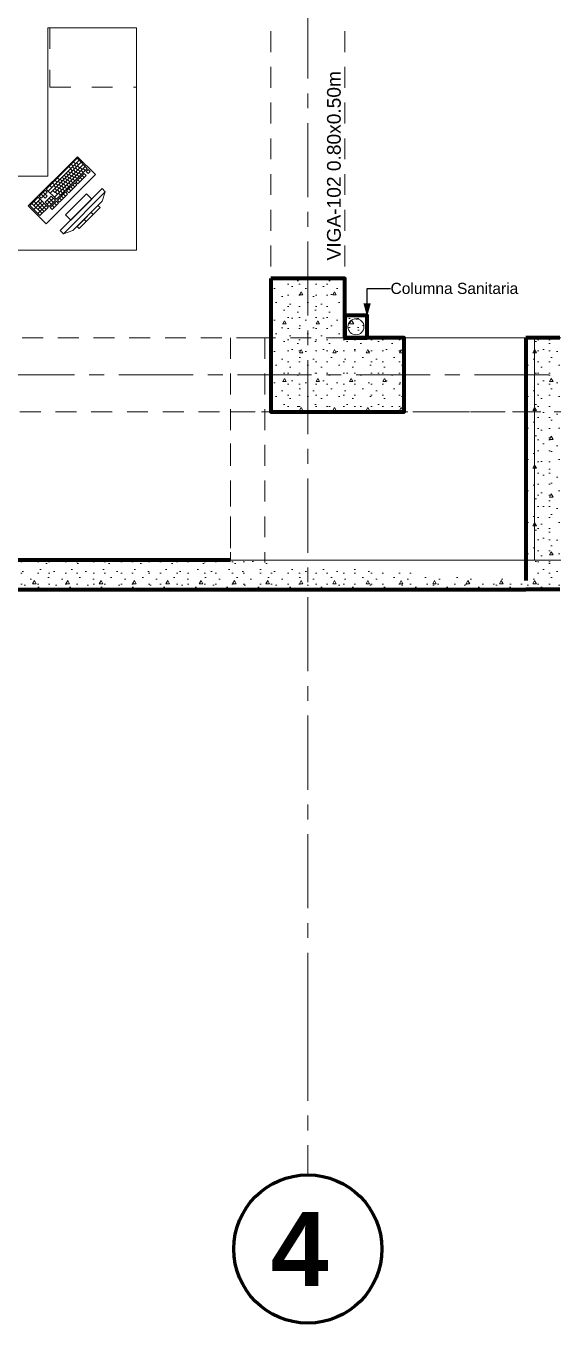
# Model space of a CAD drawing. Header units: inches. Extents: x -38 to 5698, y -33 to 92.
# Drawn here: x 213.42 to 216.97, y 1.05 to 9.81 of the extents above; entities that cross this region are included whole.
import ezdxf

# ---------------------------------------------------------------- set-up
doc = ezdxf.new("R2010")
doc.units = ezdxf.units.IN
doc.header["$MEASUREMENT"] = 0
for name, pattern in [('Hidden Line', [0.195611, 0.141111, -0.0545]), ('Línea Oculta', [0.195611, 0.141111, -0.0545]), ('Punto & Raya', [0.65, 0.5, -0.075, 0, -0.075]), ('Rayas', [0.282222, 0.141111, -0.141111])]:
    doc.linetypes.add(name, pattern=pattern)
for name, color, linetype in [('02 _ ARQ _ ALB _ Ejes Generales', 7, 'Continuous'), ('02 _ ARQ _ ZON _ Espacio.3D', 7, 'Continuous'), ('08 _ STR _ EXT _ 06 Columnas', 7, 'Continuous'), ('08 _ STR _ EXT _ 07 Losa Aligerada', 7, 'Continuous'), ('08 _ STR _ EXT _ 08 Placas Inclinadas', 7, 'Continuous'), ('08 _ STR _ EXT _ 09 Vigas', 7, 'Continuous'), ('Estructura - Carga', 7, 'Continuous'), ('Interior - Mobiliario', 7, 'Continuous'), ('MEP - HVAC', 7, 'Continuous'), ('Notas - Etiquetas', 251, 'Continuous')]:
    doc.layers.add(name, color=color, linetype=linetype)
doc.styles.add('Estilo_Generado_1', font='swisseb.ttf')
doc.styles.add('Estilo_Generado_4', font='swisse.ttf')
doc.dimstyles.new('Estilo_Generado__8', dxfattribs={"dimtxt": 0.18, "dimasz": 0.0912, "dimexe": 0.18, "dimexo": 0.0625, "dimgap": 0, "dimtad": 0, "dimtih": 1, "dimtoh": 1, "dimdec": 4, "dimzin": 0, "dimdsep": 46, "dimcen": 0.09, "dimadec": 0, "dimazin": 0, "dimtfac": 1, "dimtdec": 4, "dimtmove": 0, "dimatfit": 3, "dimldrblk": 'ARROWHEAD_5', "dimfxl": 1, "dimtolj": 1, "dimtzin": 0, "dimarcsym": 0})
pattern_1 = [(0, (185.00002, 3e-09), (0, 0.3897114), [0.024375, -0.200625]), (0, (185.11252, 0.19486), (0, 0.3897114), [0.024375, -0.200625]), (60, (185.00002, 3e-09), (-0.3375, 0.1948557), [0.024375, -0.200625]), (60, (185.22502, 3e-09), (-0.3375, 0.1948557), [0.024375, -0.200625]), (120, (185.0244, 3e-09), (0.3375, 0.1948557), [0.024375, -0.200625]), (120, (185.2494, 3e-09), (0.3375, 0.1948557), [0.024375, -0.200625]), (0, (185.00002, 0.0375), (0, 0.075), [0, -0.075, 0, -0.1125]), (45, (185.03752, 0.0375), (-0.05303301, 0.05303301), [0, -0.05625, 0, -0.09375])]

# ---------------------------------------------------------------- blocks, each defined once
blk = doc.blocks.new('ARROWHEAD_5')
at = {"linetype": 'Continuous', "lineweight": 0}
blk.add_hatch(color=0, dxfattribs=at).paths.add_polyline_path([(-1, 0.2679), (0, 0), (-1, -0.2679)])
at = {"color": 0, "linetype": 'Continuous', "lineweight": 0}
blk.add_line((0, 0), (-1, 0), dxfattribs=at)

msp = doc.modelspace()

# ---------------------------------------------------------------- hatches: boundary and pattern name
at = {"layer": '08 _ STR _ EXT _ 06 Columnas', "linetype": 'Continuous', "lineweight": 9}
h = msp.add_hatch(dxfattribs=at)
h.set_pattern_fill('HORMIGÓN_EN_MASA_0002', style=0, pattern_type=2)
h.set_pattern_definition(pattern_1)
h.paths.add_polyline_path([(215.07, 8.1), (215.07, 7.2), (215.97, 7.2), (215.97, 7.7), (215.57, 7.7), (215.57, 8.1)])
at = {"layer": '08 _ STR _ EXT _ 08 Placas Inclinadas', "linetype": 'Continuous', "lineweight": 9}
h = msp.add_hatch(dxfattribs=at)
h.set_pattern_fill('HORMIGÓN_EN_MASA_0002', style=0, pattern_type=2)
h.set_pattern_definition(pattern_1)
h.paths.add_polyline_path([(217.0209, 6.0449), (217.0209, 7.7005), (216.79, 7.7005), (216.79, 6.0611)])
h = msp.add_hatch(dxfattribs=at)
h.set_pattern_fill('HORMIGÓN_EN_MASA_0002', style=0, pattern_type=2)
h.set_pattern_definition(pattern_1)
h.paths.add_polyline_path([(216.79, 6.0611), (214.7981, 6.2005), (212.8045, 6.2005), (212.1695, 6.1561), (212.1695, 6.0005), (216.79, 6.0005)])
h = msp.add_hatch(dxfattribs=at)
h.set_pattern_fill('HORMIGÓN_EN_MASA_0002', style=0, pattern_type=2)
h.set_pattern_definition(pattern_1)
h.paths.add_polyline_path([(217.0209, 6.0449), (216.79, 6.0611), (216.79, 6.0005), (217.0209, 6.0005)])
at = {"layer": 'Estructura - Carga', "linetype": 'Continuous', "lineweight": 13}
h = msp.add_hatch(dxfattribs=at)
h.set_pattern_fill('HORMIGÓN_ARMADO_0002', color=251, style=0, pattern_type=2)
h.set_pattern_definition([(0, (185.00002, 3e-09), (0, 0.3117692), [0.03, -0.15]), (0, (185.09002, 0.1559), (0, 0.3117692), [0.03, -0.15]), (60, (185.00002, 3e-09), (-0.27, 0.1558846), [0.03, -0.15]), (60, (185.18002, 3e-09), (-0.27, 0.1558846), [0.03, -0.15]), (120, (185.03002, 3e-09), (0.27, 0.1558846), [0.03, -0.15]), (120, (185.21002, 3e-09), (0.27, 0.1558846), [0.03, -0.15]), (0, (185.000023, 0.03), (0, 0.06), [0, -0.06, 0, -0.09]), (45, (185.030023, 0.03), (-0.04242641, 0.04242641), [0, -0.045, 0, -0.075])])
h.paths.add_polyline_path([(215.57, 7.7), (215.72, 7.7), (215.72, 7.85), (215.57, 7.85)])

# ---------------------------------------------------------------- linework, layer by layer
at = {"layer": '02 _ ARQ _ ALB _ Ejes Generales', "color": 252, "linetype": 'Punto & Raya', "lineweight": 13}
for p, q in [((215.32, 3.05), (215.32, 44.9)), ((190.8454, 7.45), (239.57, 7.45)), ((215.32, 3.05), (215.32, 3.05)), ((215.32, 3.05), (215.32, 2.05))]:
    msp.add_line(p, q, dxfattribs=at)
at = {"layer": '02 _ ARQ _ ALB _ Ejes Generales', "color": 7, "linetype": 'Continuous', "lineweight": 60}
msp.add_circle((215.32, 1.55), 0.5, dxfattribs=at)
at = {"layer": '02 _ ARQ _ ZON _ Espacio.3D', "color": 254, "linetype": 'Continuous', "lineweight": 0, "flags": 128}
for points in [[(212.17, 7.7005), (212.2252, 7.7005), (212.225, 6.2005), (216.8495, 6.1997), (216.8495, 7.6997), (217.0795, 7.6996), (217.0796, 7.6996), (217.0795, 7.35), (219.2295, 7.35), (219.2295, 17.15), (215.57, 17.15), (215.57, 16.9), (215.57, 16.5), (215.07, 16.5), (215.07, 16.9), (215.07, 17.3496), (212.17, 17.3496)], [(215.07, 8.1), (215.57, 8.1), (215.57, 7.7), (215.97, 7.7), (215.97, 7.2), (215.07, 7.2)]]:
    msp.add_lwpolyline(points, close=True, dxfattribs=at)
at = {"layer": '08 _ STR _ EXT _ 06 Columnas', "color": 7, "linetype": 'Continuous', "lineweight": 80, "flags": 128}
msp.add_lwpolyline([(215.07, 8.1), (215.07, 7.2), (215.97, 7.2), (215.97, 7.7), (215.57, 7.7), (215.57, 8.1)], close=True, dxfattribs=at)
at = {"layer": '08 _ STR _ EXT _ 07 Losa Aligerada', "color": 7, "linetype": 'Rayas', "lineweight": 18, "flags": 128}
msp.add_lwpolyline([(193.22, 11.97, 1.049431), (198.7936, 6.3), (209.6002, 6.3), (209.6002, 6.2005), (214.7981, 6.2005), (214.7981, 7.2), (222.07, 7.2), (222.07, 5.6637), (223.2699, 5.6637), (223.2699, 4.2), (228.3699, 4.2), (228.3699, 5.6637), (229.57, 5.6637), (229.57, 7.2), (236.57, 7.2), (236.57, 14.9999), (236.57, 15.1499), (236.5699, 15.1499), (236.5699, 15.7999), (236.57, 15.7999), (236.57, 18.1001), (236.57, 20.35), (234.07, 20.35), (231.67, 20.35), (231.67, 22.35), (231.67, 22.6), (231.67, 24.5), (231.67, 24.75), (231.67, 26.75), (236.57, 26.75), (236.57, 29.7), (236.57, 35.2005), (236.57, 39.9), (228.67, 39.9), (223.5529, 39.9), (223.5529, 40.9), (218.9324, 40.9), (218.9324, 39.9), (208.37, 39.9), (208.37, 41.4352), (207.42, 41.4352), (207.42, 42.9), (202.22, 42.9), (202.22, 41.4352), (201.2699, 41.4352), (201.2699, 39.9), (196.27, 39.9), (196.27, 41.1), (192.87, 41.1), (192.87, 37.7), (194.07, 37.7), (194.07, 33.9), (193.17, 33.9), (193.17, 21.2663), (193.22, 21.2663)], format="xyb", close=True, dxfattribs=at)
at = {"layer": '08 _ STR _ EXT _ 07 Losa Aligerada', "color": 7, "linetype": 'Continuous', "lineweight": 18, "flags": 128}
msp.add_lwpolyline([(193.17, 6.3), (212.7179, 6.3), (212.7179, 6.2005), (217.425, 6.2005), (217.425, 7.2), (222.17, 7.2), (222.17, 4.4445), (223.2699, 4.4445), (223.2699, 4.2), (228.3699, 4.2), (228.3699, 4.4445), (229.37, 4.4445)], dxfattribs=at)
at = {"layer": '08 _ STR _ EXT _ 08 Placas Inclinadas', "color": 251, "linetype": 'Línea Oculta', "lineweight": 13}
msp.add_line((215.029, 7.7005), (215.029, 6.1843), dxfattribs=at)
at = {"layer": '08 _ STR _ EXT _ 08 Placas Inclinadas', "color": 7, "linetype": 'Continuous', "lineweight": 80}
msp.add_line((216.79, 7.7005), (216.79, 6.0611), dxfattribs=at)
at = {"layer": '08 _ STR _ EXT _ 08 Placas Inclinadas', "color": 251, "linetype": 'Línea Oculta', "lineweight": 13, "flags": 128}
for points in [[(214.7981, 7.7005), (214.7981, 6.2005)], [(215.029, 7.7005), (214.7981, 7.7005)], [(216.79, 7.7005), (215.029, 7.7005)]]:
    msp.add_lwpolyline(points, dxfattribs=at)
at = {"layer": '08 _ STR _ EXT _ 08 Placas Inclinadas', "color": 7, "linetype": 'Continuous', "lineweight": 80, "flags": 128}
for points in [[(217.0209, 7.7005), (216.79, 7.7005)], [(214.7981, 6.2005), (212.8045, 6.2005)], [(212.1695, 6.0005), (216.79, 6.0005)], [(217.0209, 6.0005), (216.79, 6.0005)]]:
    msp.add_lwpolyline(points, dxfattribs=at)
at = {"layer": '08 _ STR _ EXT _ 09 Vigas', "color": 251, "linetype": 'Hidden Line', "lineweight": 13}
for p, q in [((215.07, 7.7), (215.07, 16.9)), ((215.57, 7.7), (215.57, 16.9)), ((208.57, 7.7), (215.07, 7.7)), ((215.57, 7.7), (222.07, 7.7)), ((194.57, 7.2), (236.57, 7.2)), ((215.57, 7.2), (215.07, 7.2))]:
    msp.add_line(p, q, dxfattribs=at)
at = {"layer": 'Estructura - Carga', "color": 7, "linetype": 'Continuous', "lineweight": 80, "flags": 128}
msp.add_lwpolyline([(215.57, 7.7), (215.72, 7.7), (215.72, 7.85), (215.57, 7.85)], close=True, dxfattribs=at)
at = {"layer": 'Interior - Mobiliario', "color": 175, "linetype": 'Rayas', "lineweight": 13}
for p, q in [((213.5796, 9.7919), (213.5796, 9.3919)), ((213.5796, 9.3919), (214.1646, 9.3919))]:
    msp.add_line(p, q, dxfattribs=at)
at = {"layer": 'Interior - Mobiliario', "color": 175, "linetype": 'Continuous', "lineweight": 13}
for p, q in [((213.7626, 8.9124), (213.5549, 8.7047)), ((213.7763, 8.8987), (213.5686, 8.691)), ((213.7901, 8.885), (213.5823, 8.6772)), ((213.8175, 8.8575), (213.6098, 8.6498)), ((213.8038, 8.8712), (213.6134, 8.6808)), ((213.6235, 8.6361), (213.8312, 8.8438)), ((213.7072, 8.857), (213.7209, 8.8433)), ((213.7228, 8.8726), (213.7365, 8.8589)), ((213.7313, 8.8537), (213.745, 8.8399)), ((213.7384, 8.8881), (213.7521, 8.8744)), ((213.7452, 8.8675), (213.7589, 8.8538)), ((213.752, 8.8469), (213.7657, 8.8332)), ((213.759, 8.8814), (213.7727, 8.8676)), ((213.8312, 8.8438), (213.7626, 8.9124)), ((213.7658, 8.8607), (213.7795, 8.847)), ((213.783, 8.8505), (213.7967, 8.8368)), ((213.8036, 8.8437), (213.8173, 8.83)), ((213.6138, 8.7635), (213.6275, 8.7498)), ((213.6311, 8.7808), (213.6448, 8.7671)), ((213.6344, 8.7567), (213.6481, 8.743)), ((213.6482, 8.7706), (213.662, 8.7569)), ((213.6621, 8.7844), (213.6758, 8.7707)), ((213.6689, 8.7638), (213.6826, 8.7501)), ((213.6759, 8.7983), (213.6897, 8.7846)), ((213.6827, 8.7776), (213.6964, 8.7639)), ((213.6898, 8.8121), (213.7035, 8.7984)), ((213.6966, 8.7915), (213.7103, 8.7778)), ((213.6999, 8.7674), (213.7136, 8.7537)), ((213.7036, 8.826), (213.7174, 8.8123)), ((213.7104, 8.8053), (213.7241, 8.7916)), ((213.7138, 8.7812), (213.7275, 8.7675)), ((213.7175, 8.8398), (213.7312, 8.8261)), ((213.7205, 8.7606), (213.7343, 8.7469)), ((213.7243, 8.8192), (213.738, 8.8055)), ((213.7276, 8.7951), (213.7413, 8.7814)), ((213.7344, 8.7744), (213.7481, 8.7607)), ((213.7381, 8.833), (213.7518, 8.8193)), ((213.7414, 8.8089), (213.7552, 8.7952)), ((213.7482, 8.7883), (213.762, 8.7746)), ((213.8104, 8.8093), (213.755, 8.7539)), ((213.7553, 8.8228), (213.769, 8.8091)), ((213.7621, 8.8021), (213.7758, 8.7884)), ((213.7687, 8.7402), (213.8241, 8.7955)), ((213.7688, 8.7677), (213.7825, 8.754)), ((213.7691, 8.8366), (213.7829, 8.8229)), ((213.7759, 8.816), (213.7896, 8.8023)), ((213.7827, 8.7816), (213.7964, 8.7679)), ((213.7898, 8.8298), (213.8035, 8.8161)), ((213.7965, 8.7954), (213.8102, 8.7817)), ((213.8241, 8.7955), (213.8104, 8.8093)), ((213.838, 8.837), (213.8242, 8.8231)), ((213.8242, 8.8231), (213.8379, 8.8094)), ((213.8379, 8.8094), (213.8518, 8.8232)), ((213.8518, 8.8232), (213.838, 8.837)), ((213.548, 8.6977), (213.5064, 8.6562)), ((213.5203, 8.67), (213.534, 8.6563)), ((213.5479, 8.6702), (213.534, 8.6563)), ((213.5341, 8.6839), (213.5479, 8.6702)), ((213.5479, 8.6702), (213.5617, 8.684)), ((213.5616, 8.6565), (213.5479, 8.6702)), ((213.5617, 8.684), (213.548, 8.6977)), ((213.5549, 8.7047), (213.6235, 8.6361)), ((213.5791, 8.7289), (213.5929, 8.7152)), ((213.5965, 8.7462), (213.6102, 8.7325)), ((213.5996, 8.6946), (213.6134, 8.6808)), ((213.6067, 8.729), (213.6204, 8.7153)), ((213.6135, 8.7084), (213.6272, 8.6947)), ((213.6168, 8.6843), (213.6305, 8.6706)), ((213.6206, 8.7429), (213.6343, 8.7292)), ((213.6273, 8.7222), (213.6411, 8.7085)), ((213.6857, 8.6846), (213.6303, 8.6292)), ((213.6307, 8.6981), (213.6444, 8.6844)), ((213.6375, 8.6775), (213.6512, 8.6638)), ((213.6412, 8.7361), (213.6549, 8.7224)), ((213.644, 8.6155), (213.6994, 8.6709)), ((213.6445, 8.712), (213.6582, 8.6983)), ((213.9323, 8.7071), (213.6494, 8.4242)), ((213.6513, 8.6914), (213.665, 8.6776)), ((213.655, 8.7499), (213.6688, 8.7362)), ((213.6584, 8.7258), (213.6721, 8.7121)), ((213.6652, 8.7052), (213.6789, 8.6915)), ((213.6707, 8.403), (213.9535, 8.6859)), ((213.6719, 8.6708), (213.6856, 8.6571)), ((213.6722, 8.7397), (213.6859, 8.726)), ((213.679, 8.7191), (213.6927, 8.7053)), ((213.8262, 8.6717), (213.6848, 8.5303)), ((213.6994, 8.6709), (213.6857, 8.6846)), ((213.6861, 8.7535), (213.6998, 8.7398)), ((213.748, 8.7469), (213.6926, 8.6916)), ((213.6926, 8.6916), (213.7064, 8.6778)), ((213.6928, 8.7329), (213.7066, 8.7192)), ((213.7064, 8.6778), (213.7618, 8.7332)), ((213.7065, 8.7054), (213.7202, 8.6917)), ((213.7067, 8.7467), (213.7204, 8.733)), ((213.7203, 8.7193), (213.7341, 8.7055)), ((213.7342, 8.7331), (213.7479, 8.7194)), ((213.7618, 8.7332), (213.748, 8.7469)), ((213.755, 8.7539), (213.7687, 8.7402)), ((213.8616, 8.6364), (213.8262, 8.6717)), ((213.9535, 8.6859), (213.9323, 8.7071)), ((213.9535, 8.6859), (213.9323, 8.6222)), ((213.4995, 8.6493), (213.4441, 8.5939)), ((213.4441, 8.5939), (213.5127, 8.5253)), ((213.458, 8.6077), (213.5265, 8.5392)), ((213.5269, 8.6219), (213.4716, 8.5665)), ((213.5132, 8.6356), (213.4717, 8.594)), ((213.4718, 8.6216), (213.5404, 8.553)), ((213.5544, 8.5944), (213.499, 8.539)), ((213.5407, 8.6081), (213.4991, 8.5666)), ((213.4994, 8.6217), (213.5542, 8.5669)), ((213.5681, 8.5807), (213.4995, 8.6493)), ((213.5064, 8.6562), (213.5202, 8.6425)), ((213.5127, 8.5253), (213.5681, 8.5807)), ((213.5202, 8.6425), (213.534, 8.6563)), ((213.534, 8.6563), (213.5477, 8.6426)), ((213.5891, 8.6566), (213.5476, 8.6151)), ((213.5476, 8.6151), (213.575, 8.5876)), ((213.5477, 8.6426), (213.5616, 8.6565)), ((213.6028, 8.6429), (213.5613, 8.6013)), ((213.5614, 8.6289), (213.5889, 8.6015)), ((213.575, 8.5876), (213.6166, 8.6292)), ((213.5753, 8.6428), (213.6027, 8.6153)), ((213.6234, 8.6223), (213.5819, 8.5808)), ((213.5819, 8.5808), (213.5956, 8.5671)), ((213.6166, 8.6292), (213.5891, 8.6566)), ((213.5956, 8.5671), (213.6371, 8.6086)), ((213.5957, 8.5946), (213.6094, 8.5809)), ((213.6096, 8.6085), (213.6233, 8.5948)), ((213.6371, 8.6086), (213.6234, 8.6223)), ((213.6303, 8.6292), (213.644, 8.6155)), ((213.6442, 8.6431), (213.6579, 8.6294)), ((213.658, 8.6569), (213.6717, 8.6432)), ((213.7202, 8.4949), (213.8616, 8.6364)), ((213.9323, 8.6222), (213.7343, 8.4242)), ((213.904, 8.5939), (213.7626, 8.4525)), ((213.9181, 8.5798), (213.904, 8.5939)), ((213.6848, 8.5303), (213.7202, 8.4949)), ((213.7767, 8.4384), (213.9181, 8.5798)), ((213.8097, 8.4996), (213.8239, 8.4855)), ((213.8569, 8.5468), (213.871, 8.5326)), ((213.6494, 8.4242), (213.6707, 8.403)), ((213.6707, 8.403), (213.7343, 8.4242)), ((213.7626, 8.4525), (213.7767, 8.4384))]:
    msp.add_line(p, q, dxfattribs=at)
at = {"layer": 'Interior - Mobiliario', "color": 175, "linetype": 'Continuous', "lineweight": 13, "flags": 128}
for points in [[(214.1646, 8.2919), (214.1646, 9.7919), (213.5646, 9.7919), (213.5646, 8.7919), (212.8646, 8.7919), (212.8646, 8.2919)], [(213.8863, 8.8025), (213.7661, 8.9227), (213.4338, 8.5904), (213.554, 8.4702)]]:
    msp.add_lwpolyline(points, close=True, dxfattribs=at)
at = {"layer": 'MEP - HVAC', "color": 7, "linetype": 'Continuous', "lineweight": 13, "flags": 128}
msp.add_lwpolyline([(215.645, 7.829, -1), (215.645, 7.721, -1)], format="xyb", close=True, dxfattribs=at)

# ---------------------------------------------------------------- texts
at = {"layer": '02 _ ARQ _ ALB _ Ejes Generales', "color": 7, "lineweight": 30, "insert": (215.0709, 1.8), "char_height": 0.5, "attachment_point": 1, "style": 'Estilo_Generado_1'}
msp.add_mtext('\\A1;{\\pql;\\pt0;\\fSwis721 Ex BT|b1|i0|c0|p34;4}', dxfattribs=at)
at = {"layer": 'Notas - Etiquetas', "color": 8, "linetype": 'Continuous', "lineweight": 13, "insert": (215.5433, 8.2222), "char_height": 0.0925, "attachment_point": 7, "rotation": 90, "style": 'Estilo_Generado_4'}
msp.add_mtext('\\A1;{\\pql;\\fSwis721 Ex BT|b0|i0|c0|p34;VIGA-102\\fSwis721 Ex BT|b0|i0|c0|p34; \\fSwis721 Ex BT|b0|i0|c0|p34;0.80\\fSwis721 Ex BT|b0|i0|c0|p34;x\\fSwis721 Ex BT|b0|i0|c0|p34;0.50\\fSwis721 Ex BT|b0|i0|c0|p34;m}', dxfattribs=at)
at = {"layer": 'Notas - Etiquetas', "color": 8, "linetype": 'Continuous', "lineweight": 35, "insert": (215.8783, 8.0333), "char_height": 0.075, "attachment_point": 4, "style": 'Estilo_Generado_4'}
msp.add_mtext('\\A1;{\\pql;\\fSwis721 Ex BT|b0|i0|c0|p34;Columna Sanitaria}', dxfattribs=at)

# ---------------------------------------------------------------- leaders
at = {"layer": 'Notas - Etiquetas', "color": 8, "linetype": 'Continuous', "lineweight": 13, "annotation_type": 0, "has_hookline": 1, "hookline_direction": 0, "text_width": 1.0171}
msp.add_leader([(215.72, 7.8411), (215.72, 8.0333), (215.8783, 8.0333)], dimstyle='Estilo_Generado__8', dxfattribs=at)

doc.saveas('drawing.dxf')
